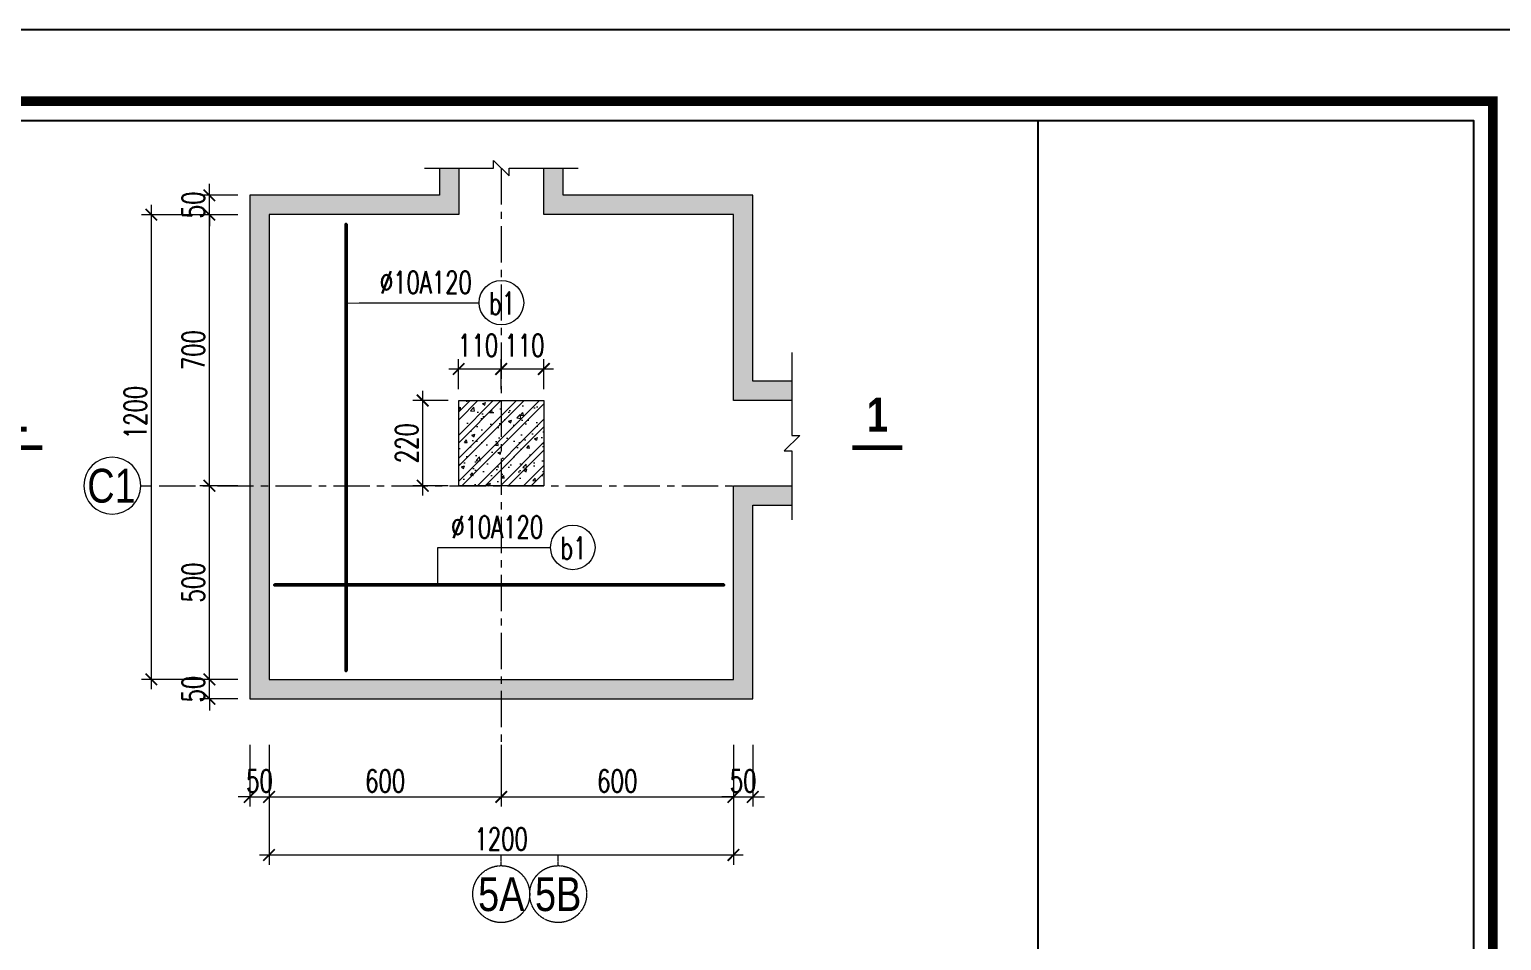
# Model space of a CAD drawing. Header units: millimetres. Extents: x 61738 to 439738, y 60858 to 151243.
# Drawn here: x 87871 to 103088, y 104390 to 113800 of the extents above; entities that cross this region are included whole.
import ezdxf
from ezdxf.enums import TextEntityAlignment as Align

# ---------------------------------------------------------------- set-up
doc = ezdxf.new("R2010")
doc.units = ezdxf.units.MM
doc.linetypes.add('CENTER', pattern=[2, 1.25, -0.25, 0.25, -0.25])
for name, color, linetype, lineweight in [('1-THEP1', 1, 'Continuous', 50), ('10-TEXT', 4, 'Continuous', 15), ('3-THAY', 7, 'Continuous', 18), ('6-TRUC', 8, 'CENTER', 9), ('7-HATCH', 8, 'Continuous', 13), ('8-DIM', 8, 'Continuous', 15), ('9-SO HIEU', 8, 'Continuous', 15), ('TEXT', 7, 'Continuous', 25)]:
    doc.layers.add(name, color=color, linetype=linetype, lineweight=lineweight)
doc.layers.add('Khungbo', color=32, linetype='Continuous')
doc.layers.add('KICHTHUOC', color=8, linetype='Continuous')
doc.styles.add('A3 - Text 3.5', font='VnArialH.TTF', dxfattribs={"width": 0.8, "height": 350})
doc.styles.add('A3-Text 2.3', font='vnsimli.shx', dxfattribs={"width": 0.7, "height": 230, "bigfont": 'vn.shx'})
doc.styles.add('A3-Text 3.5', font='VnArialH-Bold.TTF', dxfattribs={"width": 0.8, "height": 350})
doc.styles.add('S1', font='vnsimli.shx', dxfattribs={"width": 0.75})
doc.styles.add('T2', font='VnArialH.TTF', dxfattribs={"width": 0.8})
doc.dimstyles.new('A3-1-100', dxfattribs={"dimtxt": 200, "dimasz": 120, "dimexe": 100, "dimexo": 0, "dimgap": 50, "dimtad": 1, "dimdec": 0, "dimdsep": 49, "dimtxsty": 'A3-Text 2.3', "dimblk": 'ARCHTICK', "dimcen": 10, "dimdle": 100, "dimclrd": 8, "dimclre": 8, "dimclrt": 2, "dimadec": 0, "dimazin": 2, "dimtfac": 1, "dimtdec": 0, "dimtix": 1, "dimtmove": 1, "dimatfit": 3, "dimldrblk": 'DOT', "dimfxl": 1, "dimtolj": 1, "dimtzin": 0, "dimlwd": -1, "dimlwe": -1, "dimarcsym": 0})
doc.dimstyles.new('A3-1-100x4', dxfattribs={"dimtxt": 200, "dimasz": 120, "dimexe": 100, "dimexo": 0, "dimgap": 50, "dimtad": 1, "dimdec": 0, "dimlfac": 0.25, "dimdsep": 49, "dimtxsty": 'A3-Text 2.3', "dimblk": 'ARCHTICK', "dimcen": 10, "dimdle": 100, "dimclrd": 8, "dimclre": 8, "dimclrt": 2, "dimadec": 0, "dimazin": 2, "dimtfac": 1, "dimtdec": 0, "dimtix": 1, "dimtmove": 1, "dimatfit": 3, "dimldrblk": 'DOT', "dimfxl": 1, "dimtolj": 1, "dimtzin": 0, "dimlwd": -1, "dimlwe": -1, "dimarcsym": 0})

# ---------------------------------------------------------------- blocks, each defined once
blk = doc.blocks.new('CDS12')
at = {"layer": 'Defpoints'}
blk.add_lwpolyline([(91835, 363353), (49835, 363353), (49835, 393053), (91835, 393053)], close=True, dxfattribs=at)
at = {"layer": 'Khungbo', "color": 1, "const_width": 100}
blk.add_lwpolyline([(91094, 364100), (50996, 364100), (50996, 392312), (91094, 392312)], close=True, dxfattribs=at)
at = {"layer": 'Khungbo', "color": 1}
for points in [[(90894, 364300), (51196, 364300), (51196, 392112), (90894, 392112)], [(90894, 392112), (90894, 364300), (86394, 364300), (86394, 392112)]]:
    blk.add_lwpolyline(points, close=True, dxfattribs=at)
blk = doc.blocks.new('Truc X')
at = {"layer": '6-TRUC', "color": 2}
blk.add_line((0, 0), (0, 150), dxfattribs=at)
blk.add_circle((0, -400), 400, dxfattribs=at)
at = {"layer": '6-TRUC', "color": 2, "style": 'A3 - Text 3.5', "width": 0.8}
blk.add_attdef('1', text='', height=500, dxfattribs=at).set_placement((-13, -400), align=Align.MIDDLE_CENTER)
blk = doc.blocks.new('Truc Y')
at = {"layer": '10-TEXT', "color": 2}
blk.add_line((0, 0), (-150, 0), dxfattribs=at)
blk.add_circle((400, 0), 400, dxfattribs=at)
at = {"layer": '10-TEXT', "color": 2, "style": 'T2', "width": 0.8}
blk.add_attdef('A', text='', height=500, dxfattribs=at).set_placement((400, 13), align=Align.MIDDLE_CENTER)
blk = doc.blocks.new('_ArchTick')
at = {"color": 0, "linetype": 'ByBlock', "const_width": 0.15}
blk.add_lwpolyline([(-0.5, -0.5), (0.5, 0.5)], dxfattribs=at)
blk = doc.blocks.new('*D530')
at = {"layer": '8-DIM', "color": 8, "linetype": 'ByBlock', "ltscale": 500, "transparency": 16777216}
for p, q in [((89731, 107087), (89731, 107207)), ((89731, 106887), (89731, 107087)), ((89731, 106887), (89731, 106767))]:
    blk.add_line(p, q, dxfattribs=at)
at = {"layer": '8-DIM', "color": 8, "ltscale": 500, "transparency": 16777216}
for p, q in [((90027, 107087), (89631, 107087)), ((90027, 106887), (89631, 106887))]:
    blk.add_line(p, q, dxfattribs=at)
at = {"layer": 'Defpoints', "color": 0, "ltscale": 500, "transparency": 16777216}
for p in [(89731, 107087), (90027, 107087), (90027, 106887)]:
    blk.add_point(p, dxfattribs=at)
at = {"layer": '8-DIM', "color": 8, "ltscale": 500, "transparency": 16777216, "xscale": 120, "yscale": 120, "zscale": 120}
for p, rotation in [((89731, 107087), 270), ((89731, 106887), 90)]:
    blk.add_blockref('_ArchTick', p, dxfattribs=dict(at, rotation=rotation))
at = {"layer": '8-DIM', "color": 2, "ltscale": 500, "transparency": 16777216, "insert": (89566, 106987), "char_height": 230, "attachment_point": 5, "rotation": 90, "style": 'A3-Text 2.3'}
blk.add_mtext('\\A1;50', dxfattribs=at)
blk = doc.blocks.new('_Dot')
at = {"color": 0, "linetype": 'ByBlock', "lineweight": -2}
blk.add_line((-0.5, 0), (-1, 0), dxfattribs=at)
at = {"color": 0, "linetype": 'ByBlock', "const_width": 0.5}
blk.add_lwpolyline([(-0.25, 0, 1), (0.25, 0, 1)], format="xyb", close=True, dxfattribs=at)
blk = doc.blocks.new('*D531')
at = {"layer": '8-DIM', "color": 8, "linetype": 'ByBlock', "ltscale": 500, "transparency": 16777216}
blk.add_line((89731, 106987), (89731, 109187), dxfattribs=at)
at = {"layer": '8-DIM', "color": 8, "ltscale": 500, "transparency": 16777216}
for p, q in [((90027, 109087), (89631, 109087)), ((90027, 107087), (89631, 107087))]:
    blk.add_line(p, q, dxfattribs=at)
at = {"layer": 'Defpoints', "color": 0, "ltscale": 500, "transparency": 16777216}
for p in [(89731, 109087), (90027, 109087), (90027, 107087)]:
    blk.add_point(p, dxfattribs=at)
at = {"layer": '8-DIM', "color": 8, "ltscale": 500, "transparency": 16777216, "xscale": 120, "yscale": 120, "zscale": 120}
for p, rotation in [((89731, 109087), 90), ((89731, 107087), 270)]:
    blk.add_blockref('_ArchTick', p, dxfattribs=dict(at, rotation=rotation))
at = {"layer": '8-DIM', "color": 2, "ltscale": 500, "transparency": 16777216, "insert": (89566, 108087), "char_height": 230, "attachment_point": 5, "rotation": 90, "style": 'A3-Text 2.3'}
blk.add_mtext('\\A1;500', dxfattribs=at)
blk = doc.blocks.new('*D532')
at = {"layer": '8-DIM', "color": 8, "ltscale": 500, "transparency": 16777216}
for p, q in [((90027, 111887), (89631, 111887)), ((90027, 109087), (89631, 109087))]:
    blk.add_line(p, q, dxfattribs=at)
at = {"layer": '8-DIM', "color": 8, "linetype": 'ByBlock', "ltscale": 500, "transparency": 16777216}
blk.add_line((89731, 108987), (89731, 111987), dxfattribs=at)
at = {"layer": 'Defpoints', "color": 0, "ltscale": 500, "transparency": 16777216}
for p in [(89731, 111887), (90027, 111887), (90027, 109087)]:
    blk.add_point(p, dxfattribs=at)
at = {"layer": '8-DIM', "color": 8, "ltscale": 500, "transparency": 16777216, "xscale": 120, "yscale": 120, "zscale": 120}
for p, rotation in [((89731, 111887), 90), ((89731, 109087), 270)]:
    blk.add_blockref('_ArchTick', p, dxfattribs=dict(at, rotation=rotation))
at = {"layer": '8-DIM', "color": 2, "ltscale": 500, "transparency": 16777216, "insert": (89566, 110487), "char_height": 230, "attachment_point": 5, "rotation": 90, "style": 'A3-Text 2.3'}
blk.add_mtext('\\A1;700', dxfattribs=at)
blk = doc.blocks.new('*D533')
at = {"layer": '8-DIM', "color": 8, "linetype": 'ByBlock', "ltscale": 500, "transparency": 16777216}
for p, q in [((89731, 112087), (89731, 112207)), ((89731, 111887), (89731, 112087)), ((89731, 111887), (89731, 111767))]:
    blk.add_line(p, q, dxfattribs=at)
at = {"layer": '8-DIM', "color": 8, "ltscale": 500, "transparency": 16777216}
for p, q in [((90027, 112087), (89631, 112087)), ((90027, 111887), (89631, 111887))]:
    blk.add_line(p, q, dxfattribs=at)
at = {"layer": 'Defpoints', "color": 0, "ltscale": 500, "transparency": 16777216}
for p in [(89731, 112087), (90027, 112087), (90027, 111887)]:
    blk.add_point(p, dxfattribs=at)
at = {"layer": '8-DIM', "color": 8, "ltscale": 500, "transparency": 16777216, "xscale": 120, "yscale": 120, "zscale": 120}
for p, rotation in [((89731, 112087), 270), ((89731, 111887), 90)]:
    blk.add_blockref('_ArchTick', p, dxfattribs=dict(at, rotation=rotation))
at = {"layer": '8-DIM', "color": 2, "ltscale": 500, "transparency": 16777216, "insert": (89566, 111987), "char_height": 230, "attachment_point": 5, "rotation": 90, "style": 'A3-Text 2.3'}
blk.add_mtext('\\A1;50', dxfattribs=at)
blk = doc.blocks.new('*D534')
at = {"layer": '8-DIM', "color": 8, "ltscale": 500, "transparency": 16777216}
for p, q in [((90027, 111887), (89031, 111887)), ((90027, 107087), (89031, 107087))]:
    blk.add_line(p, q, dxfattribs=at)
at = {"layer": '8-DIM', "color": 8, "linetype": 'ByBlock', "ltscale": 500, "transparency": 16777216}
blk.add_line((89131, 111987), (89131, 106987), dxfattribs=at)
at = {"layer": 'Defpoints', "color": 0, "ltscale": 500, "transparency": 16777216}
for p in [(90027, 111887), (89131, 107087), (90027, 107087)]:
    blk.add_point(p, dxfattribs=at)
at = {"layer": '8-DIM', "color": 8, "ltscale": 500, "transparency": 16777216, "xscale": 120, "yscale": 120, "zscale": 120}
for p, rotation in [((89131, 111887), 90), ((89131, 107087), 270)]:
    blk.add_blockref('_ArchTick', p, dxfattribs=dict(at, rotation=rotation))
at = {"layer": '8-DIM', "color": 2, "ltscale": 500, "transparency": 16777216, "insert": (88966, 109843), "char_height": 230, "attachment_point": 5, "rotation": 90, "style": 'A3-Text 2.3'}
blk.add_mtext('\\A1;1200', dxfattribs=at)
blk = doc.blocks.new('*D535')
at = {"layer": '8-DIM', "color": 8, "ltscale": 500, "transparency": 16777216}
for p, q in [((90148, 106412), (90148, 105773)), ((90348, 106412), (90348, 105773))]:
    blk.add_line(p, q, dxfattribs=at)
at = {"layer": '8-DIM', "color": 8, "linetype": 'ByBlock', "ltscale": 500, "transparency": 16777216}
for p, q in [((90148, 105873), (90028, 105873)), ((90148, 105873), (90348, 105873)), ((90348, 105873), (90468, 105873))]:
    blk.add_line(p, q, dxfattribs=at)
at = {"layer": 'Defpoints', "color": 0, "ltscale": 500, "transparency": 16777216}
for p in [(90148, 106412), (90348, 106412), (90348, 105873)]:
    blk.add_point(p, dxfattribs=at)
at = {"layer": '8-DIM', "color": 8, "ltscale": 500, "transparency": 16777216, "xscale": 120, "yscale": 120, "zscale": 120}
blk.add_blockref('_ArchTick', (90148, 105873), dxfattribs=at)
at = {"layer": '8-DIM', "color": 8, "ltscale": 500, "transparency": 16777216, "xscale": 120, "yscale": 120, "zscale": 120, "rotation": 180}
blk.add_blockref('_ArchTick', (90348, 105873), dxfattribs=at)
at = {"layer": '8-DIM', "color": 2, "ltscale": 500, "transparency": 16777216, "insert": (90248, 106038), "char_height": 230, "attachment_point": 5, "style": 'A3-Text 2.3'}
blk.add_mtext('\\A1;50', dxfattribs=at)
blk = doc.blocks.new('*D536')
at = {"layer": '8-DIM', "color": 8, "ltscale": 500, "transparency": 16777216}
for p, q in [((90348, 106412), (90348, 105773)), ((92748, 106412), (92748, 105773))]:
    blk.add_line(p, q, dxfattribs=at)
at = {"layer": '8-DIM', "color": 8, "linetype": 'ByBlock', "ltscale": 500, "transparency": 16777216}
blk.add_line((90248, 105873), (92848, 105873), dxfattribs=at)
at = {"layer": 'Defpoints', "color": 0, "ltscale": 500, "transparency": 16777216}
for p in [(90348, 106412), (92748, 106412), (92748, 105873)]:
    blk.add_point(p, dxfattribs=at)
at = {"layer": '8-DIM', "color": 8, "ltscale": 500, "transparency": 16777216, "xscale": 120, "yscale": 120, "zscale": 120, "rotation": 180}
blk.add_blockref('_ArchTick', (90348, 105873), dxfattribs=at)
at = {"layer": '8-DIM', "color": 8, "ltscale": 500, "transparency": 16777216, "xscale": 120, "yscale": 120, "zscale": 120}
blk.add_blockref('_ArchTick', (92748, 105873), dxfattribs=at)
at = {"layer": '8-DIM', "color": 2, "ltscale": 500, "transparency": 16777216, "insert": (91548, 106038), "char_height": 230, "attachment_point": 5, "style": 'A3-Text 2.3'}
blk.add_mtext('\\A1;600', dxfattribs=at)
blk = doc.blocks.new('*D537')
at = {"layer": '8-DIM', "color": 8, "ltscale": 500, "transparency": 16777216}
for p, q in [((92748, 106412), (92748, 105773)), ((95148, 106412), (95148, 105773))]:
    blk.add_line(p, q, dxfattribs=at)
at = {"layer": '8-DIM', "color": 8, "linetype": 'ByBlock', "ltscale": 500, "transparency": 16777216}
blk.add_line((92648, 105873), (95248, 105873), dxfattribs=at)
at = {"layer": 'Defpoints', "color": 0, "ltscale": 500, "transparency": 16777216}
for p in [(92748, 106412), (95148, 106412), (95148, 105873)]:
    blk.add_point(p, dxfattribs=at)
at = {"layer": '8-DIM', "color": 8, "ltscale": 500, "transparency": 16777216, "xscale": 120, "yscale": 120, "zscale": 120, "rotation": 180}
blk.add_blockref('_ArchTick', (92748, 105873), dxfattribs=at)
at = {"layer": '8-DIM', "color": 8, "ltscale": 500, "transparency": 16777216, "xscale": 120, "yscale": 120, "zscale": 120}
blk.add_blockref('_ArchTick', (95148, 105873), dxfattribs=at)
at = {"layer": '8-DIM', "color": 2, "ltscale": 500, "transparency": 16777216, "insert": (93948, 106038), "char_height": 230, "attachment_point": 5, "style": 'A3-Text 2.3'}
blk.add_mtext('\\A1;600', dxfattribs=at)
blk = doc.blocks.new('*D538')
at = {"layer": '8-DIM', "color": 8, "ltscale": 500, "transparency": 16777216}
for p, q in [((95148, 106412), (95148, 105773)), ((95348, 106412), (95348, 105773))]:
    blk.add_line(p, q, dxfattribs=at)
at = {"layer": '8-DIM', "color": 8, "linetype": 'ByBlock', "ltscale": 500, "transparency": 16777216}
for p, q in [((95148, 105873), (95028, 105873)), ((95148, 105873), (95348, 105873)), ((95348, 105873), (95468, 105873))]:
    blk.add_line(p, q, dxfattribs=at)
at = {"layer": 'Defpoints', "color": 0, "ltscale": 500, "transparency": 16777216}
for p in [(95148, 106412), (95348, 106412), (95348, 105873)]:
    blk.add_point(p, dxfattribs=at)
at = {"layer": '8-DIM', "color": 8, "ltscale": 500, "transparency": 16777216, "xscale": 120, "yscale": 120, "zscale": 120}
blk.add_blockref('_ArchTick', (95148, 105873), dxfattribs=at)
at = {"layer": '8-DIM', "color": 8, "ltscale": 500, "transparency": 16777216, "xscale": 120, "yscale": 120, "zscale": 120, "rotation": 180}
blk.add_blockref('_ArchTick', (95348, 105873), dxfattribs=at)
at = {"layer": '8-DIM', "color": 2, "ltscale": 500, "transparency": 16777216, "insert": (95248, 106038), "char_height": 230, "attachment_point": 5, "style": 'A3-Text 2.3'}
blk.add_mtext('\\A1;50', dxfattribs=at)
blk = doc.blocks.new('*D539')
at = {"layer": '8-DIM', "color": 8, "ltscale": 500, "transparency": 16777216}
for p, q in [((90348, 106412), (90348, 105173)), ((95148, 106412), (95148, 105173))]:
    blk.add_line(p, q, dxfattribs=at)
at = {"layer": '8-DIM', "color": 8, "linetype": 'ByBlock', "ltscale": 500, "transparency": 16777216}
blk.add_line((95248, 105273), (90248, 105273), dxfattribs=at)
at = {"layer": 'Defpoints', "color": 0, "ltscale": 500, "transparency": 16777216}
for p in [(90348, 106412), (95148, 106412), (90348, 105273)]:
    blk.add_point(p, dxfattribs=at)
at = {"layer": '8-DIM', "color": 8, "ltscale": 500, "transparency": 16777216, "xscale": 120, "yscale": 120, "zscale": 120, "rotation": 180}
blk.add_blockref('_ArchTick', (90348, 105273), dxfattribs=at)
at = {"layer": '8-DIM', "color": 8, "ltscale": 500, "transparency": 16777216, "xscale": 120, "yscale": 120, "zscale": 120}
blk.add_blockref('_ArchTick', (95148, 105273), dxfattribs=at)
at = {"layer": '8-DIM', "color": 2, "ltscale": 500, "transparency": 16777216, "insert": (92748, 105438), "char_height": 230, "attachment_point": 5, "style": 'A3-Text 2.3'}
blk.add_mtext('\\A1;1200', dxfattribs=at)
blk = doc.blocks.new('*D540')
at = {"layer": '8-DIM', "color": 8, "linetype": 'ByBlock', "ltscale": 500, "transparency": 16777216}
blk.add_line((91936, 108987), (91936, 110067), dxfattribs=at)
at = {"layer": '8-DIM', "color": 8, "ltscale": 500, "transparency": 16777216}
for p, q in [((92201, 109967), (91836, 109967)), ((92201, 109087), (91836, 109087))]:
    blk.add_line(p, q, dxfattribs=at)
at = {"layer": 'Defpoints', "color": 0, "ltscale": 500, "transparency": 16777216}
for p in [(91936, 109967), (92201, 109967), (92201, 109087)]:
    blk.add_point(p, dxfattribs=at)
at = {"layer": '8-DIM', "color": 8, "ltscale": 500, "transparency": 16777216, "xscale": 120, "yscale": 120, "zscale": 120}
for p, rotation in [((91936, 109967), 90), ((91936, 109087), 270)]:
    blk.add_blockref('_ArchTick', p, dxfattribs=dict(at, rotation=rotation))
at = {"layer": '8-DIM', "color": 2, "ltscale": 500, "transparency": 16777216, "insert": (91771, 109527), "char_height": 230, "attachment_point": 5, "rotation": 90, "style": 'A3-Text 2.3'}
blk.add_mtext('\\A1;220', dxfattribs=at)
blk = doc.blocks.new('*D541')
at = {"layer": '8-DIM', "color": 8, "ltscale": 500, "transparency": 16777216}
for p, q in [((92308, 110084), (92308, 110393)), ((92748, 110084), (92748, 110393))]:
    blk.add_line(p, q, dxfattribs=at)
at = {"layer": '8-DIM', "color": 8, "linetype": 'ByBlock', "ltscale": 500, "transparency": 16777216}
blk.add_line((92208, 110293), (92848, 110293), dxfattribs=at)
at = {"layer": 'Defpoints', "color": 0, "ltscale": 500, "transparency": 16777216}
for p in [(92748, 110293), (92308, 110084), (92748, 110084)]:
    blk.add_point(p, dxfattribs=at)
at = {"layer": '8-DIM', "color": 8, "ltscale": 500, "transparency": 16777216, "xscale": 120, "yscale": 120, "zscale": 120, "rotation": 180}
blk.add_blockref('_ArchTick', (92308, 110293), dxfattribs=at)
at = {"layer": '8-DIM', "color": 8, "ltscale": 500, "transparency": 16777216, "xscale": 120, "yscale": 120, "zscale": 120}
blk.add_blockref('_ArchTick', (92748, 110293), dxfattribs=at)
at = {"layer": '8-DIM', "color": 2, "ltscale": 500, "transparency": 16777216, "insert": (92508, 110537), "char_height": 230, "attachment_point": 5, "style": 'A3-Text 2.3'}
blk.add_mtext('\\A1;110', dxfattribs=at)
blk = doc.blocks.new('*D542')
at = {"layer": '8-DIM', "color": 8, "ltscale": 500, "transparency": 16777216}
for p, q in [((92748, 110084), (92748, 110393)), ((93188, 110084), (93188, 110393))]:
    blk.add_line(p, q, dxfattribs=at)
at = {"layer": '8-DIM', "color": 8, "linetype": 'ByBlock', "ltscale": 500, "transparency": 16777216}
blk.add_line((92648, 110293), (93288, 110293), dxfattribs=at)
at = {"layer": 'Defpoints', "color": 0, "ltscale": 500, "transparency": 16777216}
for p in [(93188, 110293), (92748, 110084), (93188, 110084)]:
    blk.add_point(p, dxfattribs=at)
at = {"layer": '8-DIM', "color": 8, "ltscale": 500, "transparency": 16777216, "xscale": 120, "yscale": 120, "zscale": 120, "rotation": 180}
blk.add_blockref('_ArchTick', (92748, 110293), dxfattribs=at)
at = {"layer": '8-DIM', "color": 8, "ltscale": 500, "transparency": 16777216, "xscale": 120, "yscale": 120, "zscale": 120}
blk.add_blockref('_ArchTick', (93188, 110293), dxfattribs=at)
at = {"layer": '8-DIM', "color": 2, "ltscale": 500, "transparency": 16777216, "insert": (92988, 110537), "char_height": 230, "attachment_point": 5, "style": 'A3-Text 2.3'}
blk.add_mtext('\\A1;110', dxfattribs=at)
blk = doc.blocks.new('Mat cat KC - Ngang')
at = {"layer": '10-TEXT', "color": 5, "const_width": 50}
blk.add_lwpolyline([(259, 0), (-259, 0)], dxfattribs=at)
at = {"layer": '10-TEXT', "color": 3, "ltscale": 500, "style": 'A3-Text 3.5', "width": 0.8}
blk.add_attdef('3', text='', height=350, dxfattribs=at).set_placement((0, 166), align=Align.CENTER)

msp = doc.modelspace()

# ---------------------------------------------------------------- hatches: boundary and pattern name
at = {"layer": '7-HATCH', "ltscale": 400}
h = msp.add_hatch(dxfattribs=at)
h.set_pattern_fill('AR-CONC', color=256, style=0)
h.set_pattern_definition([(50, (-30269.73, 41696.88), (182.18467, -15.93909), [19.05, -209.55]), (355, (-30269.73, 41696.88), (-35.24283, 191.05664), [15.24, -167.64]), (100.451, (-30254.54, 41695.55), (146.9425, 175.11669), [16.19, -178.09]), (46.1842, (-30269.73, 41747.68), (271.07904, -42.04233), [28.575, -314.325]), (96.6356, (-30247.14, 41744.18), (237.40423, 247.42556), [24.285, -267.135]), (351.184, (-30269.73, 41747.68), (237.4046, 247.4251), [22.86, -251.46]), (21, (-30244.33, 41734.98), (151.61488, -102.26552), [19.05, -209.55]), (326, (-30244.33, 41734.98), (61.80203, 184.18797), [15.24, -167.64]), (71.4514, (-30231.7, 41726.46), (213.4165, 81.92286), [16.19, -178.09]), (37.5, (-30269.726, 41696.88), (3.088603, 84.55504), [0, -165.608, 0, -170.18, 0, -168.275]), (7.5, (-30269.73, 41696.88), (66.81966, 100.180575), [0, -97.028, 0, -161.798, 0, -64.135]), (327.5, (-30326.37, 41696.88), (135.590595, -5.728744), [0, -63.5, 0, -198.12, 0, -262.89]), (317.5, (-30351.77, 41696.88), (148.12918, 25.42649), [0, -82.55, 0, -131.572, 0, -186.69])])
h.paths.add_polyline_path([(90348.3, 111887.5), (92308.4, 111887.5), (92308.4, 112367.3), (92108.4, 112367.3), (92108.4, 112087.5), (90148.3, 112087.5), (90148.3, 106887.5), (95348.3, 106887.5), (95348.3, 108887.5), (95753.4, 108887.5), (95753.4, 109087.5), (95148.3, 109087.5), (95148.3, 107087.5), (90348.3, 107087.5)])
h.paths.add_polyline_path([(93188.3, 111887.5), (95148.3, 111887.5), (95148.3, 109967.5), (95753.4, 109967.5), (95753.4, 110167.5), (95348.3, 110167.5), (95348.3, 112087.5), (93388.3, 112087.5), (93388.3, 112367.3), (93188.3, 112367.3)], flags=17)
at = {"layer": '7-HATCH', "ltscale": 500}
h = msp.add_hatch(dxfattribs=at)
h.set_pattern_fill('BT', color=256, scale=45, pattern_type=2)
h.set_pattern_definition([(45, (-32863.86, 39565.96), (-119.32427, 119.32427), []), (45, (-32784.3, 39565.96), (-119.32427, 119.32427), []), (50, (-32863.86, 39565.96), (322.7671, -28.23846), [33.75, -371.25]), (355, (-32863.86, 39565.96), (-62.4381, 338.48646), [27, -297]), (100.4514, (-32836.96, 39563.6), (260.3292, 310.2478), [28.6831, -315.51395]), (46.1842, (-32863.86, 39655.96), (480.2585, -74.4836), [50.625, -556.875]), (96.6356, (-32823.83, 39649.75), (420.5982, 438.353), [43.0246, -473.2708]), (351.1842, (-32863.86, 39655.96), (420.5979, 438.3534), [40.5, -445.5]), (21, (-32818.86, 39633.46), (268.60817, -181.1785), [33.75, -371.25]), (326, (-32818.86, 39633.46), (109.4919, 326.3175), [27, -297]), (71.4514, (-32796.47, 39618.36), (378.1002, 145.1387), [28.6831, -315.51395]), (37.5, (-32863.86, 39565.96), (5.471935, 149.80223), [0, -293.4, 0, -301.5, 0, -298.125]), (7.5, (-32863.86, 39565.96), (118.3813, 177.48527), [0, -171.9, 0, -286.65, 0, -113.625]), (327.5, (-32964.2, 39565.96), (240.2201, -10.14969), [0, -112.5, 0, -351, 0, -465.75]), (317.5, (-33009.2, 39565.96), (262.43378, 45.04724), [0, -146.25, 0, -233.1, 0, -330.75])])
h.paths.add_polyline_path([(92308.4, 109967.5), (92308.4, 109087.5), (93188.3, 109087.5), (93188.3, 109967.5)])

# ---------------------------------------------------------------- linework, layer by layer
at = {"layer": '1-THEP1'}
for points in [[(91143.7, 107744.2), (91143.7, 107177.7), (91143.7, 111788.7), (91143.7, 110974.2)], [(91675.6, 108062.1), (90406.7, 108062.1), (95048.1, 108062.1), (93850.2, 108062.1)]]:
    msp.add_lwpolyline(points, dxfattribs=at)
at = {"layer": '3-THAY', "ltscale": 100}
for points in [[(92108.4, 112367.3), (92108.4, 112087.5), (90148.3, 112087.5), (90148.3, 106887.5), (95348.3, 106887.5), (95348.3, 108887.5), (95753.4, 108887.5)], [(92308.4, 112367.3), (92308.4, 111887.5), (90348.3, 111887.5), (90348.3, 107087.5), (95148.3, 107087.5), (95148.3, 109087.5), (95753.4, 109087.5)], [(95753.4, 109967.5), (95148.3, 109967.5), (95148.3, 111887.5), (93188.3, 111887.5), (93188.3, 112367.3)], [(95753.4, 110167.5), (95348.3, 110167.5), (95348.3, 112087.5), (93388.3, 112087.5), (93388.3, 112367.3)]]:
    msp.add_lwpolyline(points, dxfattribs=at)
msp.add_lwpolyline([(93188.3, 109087.5), (92308.4, 109087.5), (92308.4, 109967.5), (93188.3, 109967.5)], close=True, dxfattribs=at)
at = {"layer": '6-TRUC', "ltscale": 300}
for p, q in [((92748.3, 112367.3), (92748.3, 106266.2)), ((89213.6, 109087.5), (95753.4, 109087.5))]:
    msp.add_line(p, q, dxfattribs=at)
at = {"layer": '7-HATCH', "ltscale": 500}
for points in [[(91954.8, 112367.3), (92668.3, 112367.3), (92668.3, 112447.3), (92828.3, 112287.3), (92828.3, 112367.3), (93541.8, 112367.3)], [(95753.4, 110464.3), (95753.4, 109607.5), (95833.4, 109607.5), (95673.4, 109447.5), (95753.4, 109447.5), (95753.4, 108733.9)]]:
    msp.add_lwpolyline(points, dxfattribs=at)
at = {"layer": '9-SO HIEU'}
for centre in [(92750.4, 110978.1), (93487.8, 108450.2)]:
    msp.add_circle(centre, 230, dxfattribs=at)

# ---------------------------------------------------------------- block references
at = {"layer": '8-DIM'}
for p in [(87744.3, 109480.2), (96636.3, 109480.2)]:
    msp.add_blockref('Mat cat KC - Ngang', p, dxfattribs=at).add_auto_attribs({'3': '1'})
at = {"layer": 'KICHTHUOC'}
msp.add_blockref('CDS12', (11903.3, -279252.9), dxfattribs=at)
ref = msp.add_blockref('Truc Y', (89021.2, 109087.5), dxfattribs=dict(at, xscale=-0.7349999999496504, yscale=0.7349999999496504, zscale=0.7349999999496504))
ref.add_attrib('A', 'c1', dxfattribs={"layer": 'TEXT', "height": 350, "style": 'T2', "width": 0.8}).set_placement((88719.4, 109087.5), align=Align.MIDDLE_CENTER)
ref = msp.add_blockref('Truc X', (92748.3, 105163.1), dxfattribs=dict(at, xscale=0.7349999999496504, yscale=0.7349999999496504, zscale=0.7349999999496504))
ref.add_attrib('1', '5a', dxfattribs={"layer": 'TEXT', "color": 2, "height": 350, "style": 'A3 - Text 3.5', "width": 0.8}).set_placement((92748.3, 104869.1), align=Align.MIDDLE_CENTER)
ref = msp.add_blockref('Truc X', (93336.3, 105163.1), dxfattribs=dict(at, xscale=0.7349999999496504, yscale=0.7349999999496504, zscale=0.7349999999496504))
ref.add_attrib('1', '5b', dxfattribs={"layer": 'TEXT', "color": 2, "height": 350, "style": 'A3 - Text 3.5', "width": 0.8}).set_placement((93336.3, 104869.1), align=Align.MIDDLE_CENTER)

# ---------------------------------------------------------------- texts
at = {"layer": '10-TEXT', "style": 'S1', "width": 0.7}
for p in [(92444.7, 111072.8), (93182.1, 108544.8)]:
    msp.add_text('`10A120', height=230, dxfattribs=at).set_placement(p, align=Align.RIGHT)
for p in [(92758.1, 110856.8), (93495.5, 108328.8)]:
    msp.add_text('b1', height=230, dxfattribs=at).set_placement(p, align=Align.CENTER)

# ---------------------------------------------------------------- dimensions: what is measured, and where the dimension line sits
at = {"layer": '8-DIM', "ltscale": 500}
for base, p1, p2, picture, middle in [((89731.4, 112087.5), (90027, 111887.5), (90027, 112087.5), '*D533', (89566.4, 111987.5)), ((89731.4, 111887.5), (90027, 109087.5), (90027, 111887.5), '*D532', (89566.4, 110487.5)), ((91936.4, 109967.5), (92201.1, 109087.5), (92201.1, 109967.5), '*D540', (91771.4, 109527.5)), ((89731.4, 109087.5), (90027, 107087.5), (90027, 109087.5), '*D531', (89566.4, 108087.5)), ((89731.4, 107087.5), (90027, 106887.5), (90027, 107087.5), '*D530', (89566.4, 106987.5))]:
    dim = msp.add_linear_dim(base=base, p1=p1, p2=p2, angle=90, dimstyle='A3-1-100x4', dxfattribs=at)
    dim.commit()
    dim.dimension.update_dxf_attribs({"geometry": picture, "text_midpoint": middle})
dim = msp.add_linear_dim(base=(89131.4, 107087.5), p1=(90027, 111887.5), p2=(90027, 107087.5), angle=90, dimstyle='A3-1-100x4', dxfattribs=at)
dim.commit()
dim.dimension.update_dxf_attribs({"geometry": '*D534', "text_midpoint": (89131.4, 109843.4), "dimtype": 160})
for base, p1, p2, picture, middle in [((92748.3, 110292.7), (92308.4, 110083.9), (92748.3, 110083.9), '*D541', (92508.3, 110372)), ((93188.3, 110292.7), (92748.3, 110083.9), (93188.3, 110083.9), '*D542', (92988.3, 110372))]:
    dim = msp.add_linear_dim(base=base, p1=p1, p2=p2, dimstyle='A3-1-100x4', dxfattribs=at)
    dim.commit()
    dim.dimension.update_dxf_attribs({"geometry": picture, "text_midpoint": middle, "dimtype": 160})
for base, p1, p2, picture, middle in [((90348.3, 105873.3), (90148.3, 106412.2), (90348.3, 106412.2), '*D535', (90248.3, 106038.3)), ((92748.3, 105873.3), (90348.3, 106412.2), (92748.3, 106412.2), '*D536', (91548.3, 106038.3)), ((90348.3, 105273.3), (95148.3, 106412.2), (90348.3, 106412.2), '*D539', (92748.3, 105438.3)), ((95148.3, 105873.3), (92748.3, 106412.2), (95148.3, 106412.2), '*D537', (93948.3, 106038.3)), ((95348.3, 105873.3), (95148.3, 106412.2), (95348.3, 106412.2), '*D538', (95248.3, 106038.3))]:
    dim = msp.add_linear_dim(base=base, p1=p1, p2=p2, dimstyle='A3-1-100x4', dxfattribs=at)
    dim.commit()
    dim.dimension.update_dxf_attribs({"geometry": picture, "text_midpoint": middle})

# ---------------------------------------------------------------- leaders
at = {"layer": '9-SO HIEU', "ltscale": 100}
for points in [[(91139, 110974), (91280.9, 110978.1), (92520.4, 110978.1)], [(92093.9, 108062.1), (92093.9, 108450.2), (93257.8, 108450.2)]]:
    msp.add_leader(points, dimstyle='A3-1-100', override={"dimasz": 100, "dimgap": 1.2, "dimtad": 0, "dimldrblk": 'None'}, dxfattribs=at)

doc.saveas('drawing.dxf')
